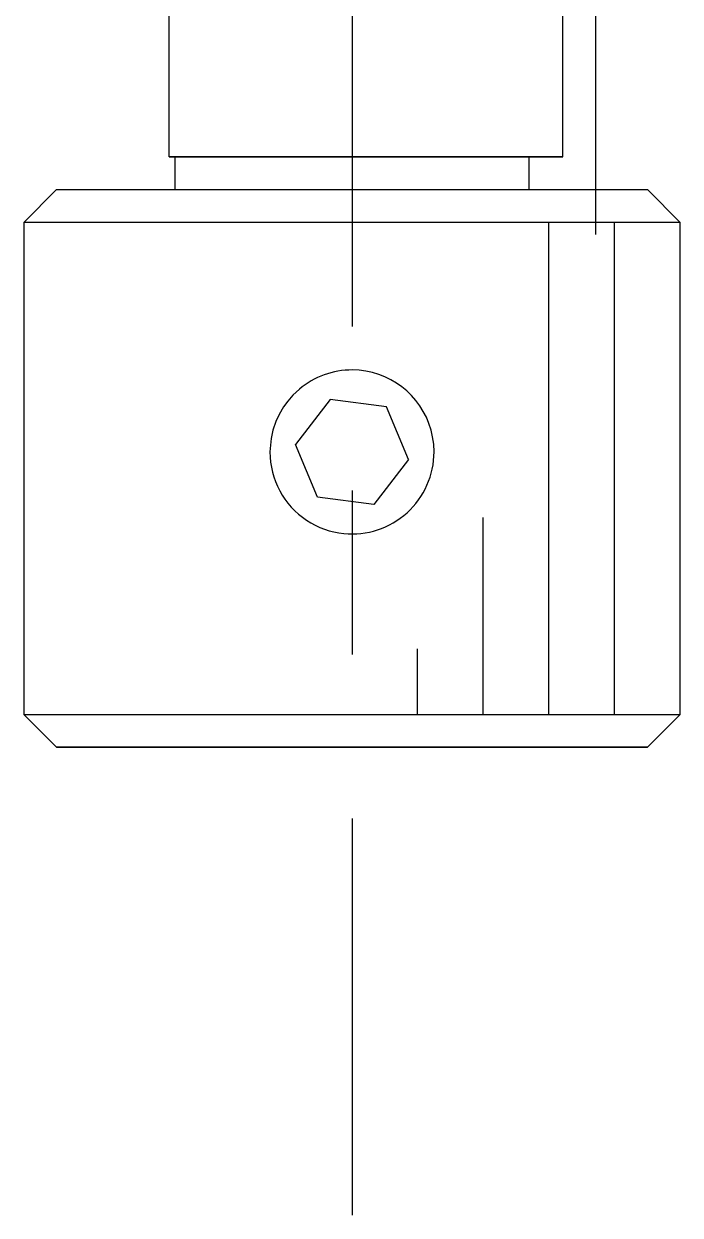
# Model space of a CAD drawing. Extents: x 166 to 392, y 15 to 196.
# Drawn here: x 185.99 to 195.99, y 89.47 to 107.63 of the extents above; entities that cross this region are included whole.
import ezdxf

# ---------------------------------------------------------------- set-up
doc = ezdxf.new("R2010")
doc.units = 0
doc.header["$LTSCALE"] = 10
doc.linetypes.add('CENTER', pattern=[2, 1.25, -0.25, 0.25, -0.25])
doc.layers.get('0').update_dxf_attribs({"linetype": 'CONTINUOUS'})
doc.layers.add('CENTER', color=1, linetype='CENTER')

msp = doc.modelspace()

# ---------------------------------------------------------------- linework, layer by layer
at = {"color": 7, "linetype": 'CONTINUOUS'}
for p, q in [((188.19967, 105.600829), (188.19967, 111.601825)), ((194.19967, 105.600829), (194.19967, 108.102139)), ((188.19967, 105.601825), (188.382318, 105.601875)), ((188.287538, 105.600804), (188.19967, 105.600829)), ((188.295861, 105.601327), (188.287538, 105.60128)), ((188.287538, 105.60128), (188.287538, 105.102077)), ((188.32078, 105.601374), (188.295861, 105.601327)), ((188.362139, 105.60142), (188.32078, 105.601374)), ((188.419685, 105.601465), (188.362139, 105.60142)), ((188.382318, 105.601875), (188.58178, 105.601922)), ((188.493063, 105.601509), (188.419685, 105.601465)), ((188.58182, 105.601552), (188.493063, 105.601509)), ((188.58178, 105.601922), (188.796867, 105.601965)), ((188.68541, 105.601593), (188.58182, 105.601552)), ((188.803192, 105.601632), (188.68541, 105.601593)), ((188.796867, 105.601965), (189.026295, 105.602004)), ((188.934442, 105.601669), (188.803192, 105.601632)), ((189.07835, 105.601703), (188.934442, 105.601669)), ((189.026295, 105.602004), (189.268695, 105.602039)), ((189.234028, 105.601735), (189.07835, 105.601703)), ((189.400518, 105.601764), (189.234028, 105.601735)), ((189.268695, 105.602039), (189.522619, 105.60207)), ((189.576792, 105.60179), (189.400518, 105.601764)), ((189.522619, 105.60207), (189.786553, 105.602096)), ((189.761764, 105.601813), (189.576792, 105.60179)), ((189.954293, 105.601833), (189.761764, 105.601813)), ((189.786553, 105.602096), (190.058921, 105.602118)), ((190.153192, 105.601849), (189.954293, 105.601833)), ((190.058921, 105.602118), (190.338097, 105.602135)), ((190.357236, 105.601862), (190.153192, 105.601849)), ((190.338097, 105.602135), (190.622415, 105.602148)), ((190.565165, 105.601871), (190.357236, 105.601862)), ((190.775699, 105.601876), (190.565165, 105.601871)), ((190.622415, 105.602148), (190.910179, 105.602155)), ((190.987538, 105.601878), (190.775699, 105.601876)), ((190.910179, 105.602155), (191.19967, 105.602158)), ((191.199378, 105.601876), (190.987538, 105.601878)), ((191.409911, 105.601871), (191.199378, 105.601876)), ((191.19967, 105.602158), (191.489162, 105.602155)), ((191.617841, 105.601862), (191.409911, 105.601871)), ((191.489162, 105.602155), (191.776925, 105.602148)), ((191.821884, 105.601849), (191.617841, 105.601862)), ((191.776925, 105.602148), (192.061244, 105.602135)), ((192.020783, 105.601833), (191.821884, 105.601849)), ((192.213312, 105.601813), (192.020783, 105.601833)), ((192.061244, 105.602135), (192.34042, 105.602118)), ((192.398284, 105.60179), (192.213312, 105.601813)), ((192.34042, 105.602118), (192.612787, 105.602096)), ((192.574558, 105.601764), (192.398284, 105.60179)), ((192.741048, 105.601735), (192.574558, 105.601764)), ((192.612787, 105.602096), (192.876721, 105.60207)), ((192.896726, 105.601703), (192.741048, 105.601735)), ((192.876721, 105.60207), (193.130645, 105.602039)), ((193.040634, 105.601669), (192.896726, 105.601703)), ((193.171884, 105.601632), (193.040634, 105.601669)), ((193.130645, 105.602039), (193.373045, 105.602004)), ((193.289667, 105.601593), (193.171884, 105.601632)), ((193.393256, 105.601552), (193.289667, 105.601593)), ((193.373045, 105.602004), (193.602473, 105.601965)), ((193.482013, 105.601509), (193.393256, 105.601552)), ((193.555391, 105.601465), (193.482013, 105.601509)), ((193.612937, 105.60142), (193.555391, 105.601465)), ((193.602473, 105.601965), (193.81756, 105.601922)), ((193.654297, 105.601374), (193.612937, 105.60142)), ((193.679215, 105.601327), (193.654297, 105.601374)), ((193.687538, 105.60128), (193.679215, 105.601327)), ((193.687538, 105.102077), (193.687538, 105.60128)), ((193.957645, 105.600765), (193.687538, 105.600706)), ((193.81756, 105.601922), (194.017023, 105.601875)), ((194.19967, 105.600829), (193.957645, 105.600765)), ((194.017023, 105.601875), (194.19967, 105.601825)), ((186.487538, 105.101281), (185.987538, 104.601281)), ((186.487538, 105.101281), (186.504744, 105.101367)), ((186.504744, 105.101367), (186.556057, 105.101454)), ((186.556057, 105.101454), (186.641087, 105.101538)), ((186.641087, 105.101538), (186.759186, 105.101621)), ((186.759186, 105.101621), (186.909457, 105.101702)), ((186.909457, 105.101702), (187.090756, 105.101779)), ((187.090756, 105.101779), (187.301703, 105.101852)), ((187.301703, 105.101852), (187.540694, 105.101921)), ((187.540694, 105.101921), (187.80591, 105.101985)), ((187.80591, 105.101985), (188.095333, 105.102044)), ((188.095333, 105.102044), (188.406762, 105.102097)), ((188.406762, 105.102097), (188.737826, 105.102143)), ((188.737826, 105.102143), (189.086007, 105.102183)), ((189.086007, 105.102183), (189.448656, 105.102217)), ((189.448656, 105.102217), (189.823013, 105.102243)), ((189.823013, 105.102243), (190.20623, 105.102262)), ((190.20623, 105.102262), (190.595392, 105.102273)), ((190.595392, 105.102273), (190.987538, 105.102277)), ((190.987538, 105.102277), (191.379684, 105.102273)), ((191.379684, 105.102273), (191.768846, 105.102262)), ((191.768846, 105.102262), (192.152063, 105.102243)), ((192.152063, 105.102243), (192.526421, 105.102217)), ((192.526421, 105.102217), (192.889069, 105.102183)), ((192.889069, 105.102183), (193.23725, 105.102143)), ((193.23725, 105.102143), (193.568315, 105.102097)), ((193.568315, 105.102097), (193.879743, 105.102044)), ((193.879743, 105.102044), (194.169166, 105.101985)), ((194.169166, 105.101985), (194.434382, 105.101921)), ((194.434382, 105.101921), (194.673373, 105.101852)), ((194.673373, 105.101852), (194.88432, 105.101779)), ((194.88432, 105.101779), (195.065619, 105.101702)), ((195.065619, 105.101702), (195.21589, 105.101621)), ((195.21589, 105.101621), (195.333989, 105.101538)), ((195.333989, 105.101538), (195.419019, 105.101454)), ((195.419019, 105.101454), (195.470332, 105.101367)), ((195.470332, 105.101367), (195.487538, 105.101281)), ((195.987538, 104.601281), (195.487538, 105.101281)), ((186.002951, 104.601367), (185.987538, 104.60128)), ((185.987538, 104.60128), (185.987538, 97.101281)), ((186.049096, 104.601454), (186.002951, 104.601367)), ((186.125688, 104.601539), (186.049096, 104.601454)), ((186.232256, 104.601622), (186.125688, 104.601539)), ((186.36814, 104.601704), (186.232256, 104.601622)), ((186.532505, 104.601783), (186.36814, 104.601704)), ((186.724337, 104.601859), (186.532505, 104.601783)), ((186.942453, 104.601931), (186.724337, 104.601859)), ((187.185508, 104.601999), (186.942453, 104.601931)), ((187.452004, 104.602063), (187.185508, 104.601999)), ((187.740298, 104.602122), (187.452004, 104.602063)), ((188.048612, 104.602176), (187.740298, 104.602122)), ((188.375045, 104.602224), (188.048612, 104.602176)), ((188.717586, 104.602267), (188.375045, 104.602224)), ((189.074121, 104.602303), (188.717586, 104.602267)), ((189.442453, 104.602333), (189.074121, 104.602303)), ((189.820311, 104.602357), (189.442453, 104.602333)), ((190.205366, 104.602374), (189.820311, 104.602357)), ((190.595243, 104.602384), (190.205366, 104.602374)), ((190.987538, 104.602387), (190.595243, 104.602384)), ((191.379834, 104.602384), (190.987538, 104.602387)), ((191.76971, 104.602374), (191.379834, 104.602384)), ((192.154765, 104.602357), (191.76971, 104.602374)), ((192.532623, 104.602333), (192.154765, 104.602357)), ((192.900955, 104.602303), (192.532623, 104.602333)), ((193.257491, 104.602267), (192.900955, 104.602303)), ((193.600031, 104.602224), (193.257491, 104.602267)), ((193.926464, 104.602176), (193.600031, 104.602224)), ((194.234778, 104.602122), (193.926464, 104.602176)), ((194.523072, 104.602063), (194.234778, 104.602122)), ((194.789568, 104.601999), (194.523072, 104.602063)), ((195.032623, 104.601931), (194.789568, 104.601999)), ((195.250739, 104.601859), (195.032623, 104.601931)), ((195.442571, 104.601783), (195.250739, 104.601859)), ((195.606936, 104.601704), (195.442571, 104.601783)), ((195.742821, 104.601622), (195.606936, 104.601704)), ((195.849388, 104.601539), (195.742821, 104.601622)), ((195.92598, 104.601454), (195.849388, 104.601539)), ((195.972125, 104.601367), (195.92598, 104.601454)), ((195.987538, 104.60128), (195.972125, 104.601367)), ((195.987538, 97.101281), (195.987538, 104.60128)), ((190.086368, 101.968617), (190.007594, 101.878387)), ((190.185184, 102.060877), (190.086368, 101.968617)), ((190.65604, 101.902083), (190.128963, 101.214805)), ((191.514559, 101.789104), (190.655878, 101.90192)), ((190.655912, 101.902181), (190.655912, 101.901916)), ((189.943334, 101.789483), (189.876492, 101.675139)), ((190.007594, 101.878387), (189.943334, 101.789483)), ((191.846113, 100.989261), (191.514465, 101.789331)), ((191.514559, 101.78937), (191.514559, 101.789104)), ((189.827911, 101.569006), (189.782507, 101.434613)), ((189.876492, 101.675139), (189.827911, 101.569006)), ((189.782507, 101.434613), (189.754313, 101.306449)), ((192.216372, 101.331397), (192.192131, 101.436203)), ((189.754313, 101.306449), (189.738586, 101.153437)), ((190.460517, 100.414962), (190.128892, 101.214978)), ((192.231997, 101.219881), (192.216372, 101.331397)), ((192.237538, 101.102352), (192.231997, 101.219881)), ((189.738586, 101.153437), (189.737538, 101.10235)), ((191.846184, 100.989355), (191.319164, 100.302151)), ((191.319164, 100.302151), (190.460517, 100.414962)), ((185.987538, 97.10128), (186.002869, 97.101367)), ((185.987538, 97.10128), (186.487538, 96.60128)), ((186.002869, 97.101367), (186.048941, 97.101454)), ((186.048941, 97.101454), (186.125469, 97.101539)), ((186.125469, 97.101539), (186.231982, 97.101622)), ((186.231982, 97.101622), (186.367823, 97.101704)), ((186.367823, 97.101704), (186.532154, 97.101783)), ((186.532154, 97.101783), (186.723961, 97.101859)), ((186.723961, 97.101859), (186.942063, 97.101931)), ((186.942063, 97.101931), (187.185113, 97.101999)), ((187.185113, 97.101999), (187.451613, 97.102063)), ((187.451613, 97.102063), (187.739919, 97.102122)), ((187.739919, 97.102122), (188.048254, 97.102176)), ((188.048254, 97.102176), (188.374715, 97.102224)), ((188.374715, 97.102224), (188.71729, 97.102267)), ((188.71729, 97.102267), (189.073865, 97.102303)), ((189.073865, 97.102303), (189.442243, 97.102333)), ((189.442243, 97.102333), (189.82015, 97.102357)), ((189.82015, 97.102357), (190.205256, 97.102374)), ((190.205256, 97.102374), (190.595187, 97.102384)), ((190.595187, 97.102384), (190.987538, 97.102388)), ((190.987538, 97.102388), (191.379889, 97.102384)), ((191.379889, 97.102384), (191.76982, 97.102374)), ((191.76982, 97.102374), (192.154926, 97.102357)), ((192.154926, 97.102357), (192.532834, 97.102333)), ((192.532834, 97.102333), (192.901211, 97.102303)), ((192.901211, 97.102303), (193.257787, 97.102267)), ((193.257787, 97.102267), (193.600361, 97.102224)), ((193.600361, 97.102224), (193.926823, 97.102176)), ((193.926823, 97.102176), (194.235157, 97.102122)), ((194.235157, 97.102122), (194.523463, 97.102063)), ((194.523463, 97.102063), (194.789963, 97.101999)), ((194.789963, 97.101999), (195.033013, 97.101931)), ((195.033013, 97.101931), (195.251115, 97.101859)), ((195.251115, 97.101859), (195.442922, 97.101783)), ((195.442922, 97.101783), (195.607253, 97.101704)), ((195.487538, 96.60128), (195.987538, 97.10128)), ((195.607253, 97.101704), (195.743094, 97.101622)), ((195.743094, 97.101622), (195.849607, 97.101539)), ((195.849607, 97.101539), (195.926136, 97.101454)), ((195.926136, 97.101454), (195.972207, 97.101367)), ((195.972207, 97.101367), (195.987538, 97.10128)), ((186.501336, 96.601359), (186.487538, 96.60128)), ((186.487538, 96.60128), (186.504744, 96.601193)), ((186.5428, 96.601436), (186.501336, 96.601359)), ((186.504744, 96.601193), (186.556057, 96.601107)), ((186.611676, 96.601513), (186.5428, 96.601436)), ((186.556057, 96.601107), (186.641087, 96.601022)), ((186.707538, 96.601588), (186.611676, 96.601513)), ((186.641087, 96.601022), (186.759186, 96.60094)), ((186.829794, 96.601662), (186.707538, 96.601588)), ((186.759186, 96.60094), (186.909457, 96.600859)), ((186.977692, 96.601733), (186.829794, 96.601662)), ((186.909457, 96.600859), (187.090756, 96.600782)), ((187.150319, 96.601801), (186.977692, 96.601733)), ((187.090756, 96.600782), (187.301703, 96.600709)), ((187.34661, 96.601866), (187.150319, 96.601801)), ((187.301703, 96.600709), (187.540694, 96.60064)), ((187.565355, 96.601928), (187.34661, 96.601866)), ((187.540694, 96.60064), (187.80591, 96.600576)), ((187.805205, 96.601985), (187.565355, 96.601928)), ((188.064681, 96.602038), (187.805205, 96.601985)), ((187.80591, 96.600576), (188.095333, 96.600517)), ((188.342182, 96.602087), (188.064681, 96.602038)), ((188.095333, 96.600517), (188.406762, 96.600464)), ((188.635997, 96.60213), (188.342182, 96.602087)), ((188.406762, 96.600464), (188.737826, 96.600418)), ((188.944315, 96.602168), (188.635997, 96.60213)), ((188.737826, 96.600418), (189.086007, 96.600377)), ((189.265233, 96.602201), (188.944315, 96.602168)), ((189.086007, 96.600377), (189.448656, 96.600344)), ((189.596772, 96.602228), (189.265233, 96.602201)), ((189.448656, 96.600344), (189.823013, 96.600318)), ((189.936889, 96.602249), (189.596772, 96.602228)), ((189.823013, 96.600318), (190.20623, 96.600299)), ((190.283485, 96.602265), (189.936889, 96.602249)), ((190.20623, 96.600299), (190.595392, 96.600288)), ((190.634422, 96.602274), (190.283485, 96.602265)), ((190.595392, 96.600288), (190.987538, 96.600284)), ((190.987538, 96.602277), (190.634422, 96.602274)), ((191.340654, 96.602274), (190.987538, 96.602277)), ((190.987538, 96.600284), (191.379684, 96.600288)), ((191.691592, 96.602265), (191.340654, 96.602274)), ((191.379684, 96.600288), (191.768846, 96.600299)), ((192.038188, 96.602249), (191.691592, 96.602265)), ((191.768846, 96.600299), (192.152063, 96.600318)), ((192.378304, 96.602228), (192.038188, 96.602249)), ((192.152063, 96.600318), (192.526421, 96.600344)), ((192.709844, 96.602201), (192.378304, 96.602228)), ((192.526421, 96.600344), (192.889069, 96.600377)), ((193.030762, 96.602168), (192.709844, 96.602201)), ((192.889069, 96.600377), (193.23725, 96.600418)), ((193.339079, 96.60213), (193.030762, 96.602168)), ((193.23725, 96.600418), (193.568315, 96.600464)), ((193.632894, 96.602087), (193.339079, 96.60213)), ((193.568315, 96.600464), (193.879743, 96.600517)), ((193.910395, 96.602038), (193.632894, 96.602087)), ((193.879743, 96.600517), (194.169166, 96.600576)), ((194.169871, 96.601985), (193.910395, 96.602038)), ((194.169166, 96.600576), (194.434382, 96.60064)), ((194.409721, 96.601928), (194.169871, 96.601985)), ((194.628466, 96.601866), (194.409721, 96.601928)), ((194.434382, 96.60064), (194.673373, 96.600709)), ((194.824757, 96.601801), (194.628466, 96.601866)), ((194.673373, 96.600709), (194.88432, 96.600782)), ((194.997384, 96.601733), (194.824757, 96.601801)), ((194.88432, 96.600782), (195.065619, 96.600859)), ((195.145282, 96.601662), (194.997384, 96.601733)), ((195.065619, 96.600859), (195.21589, 96.60094)), ((195.267539, 96.601588), (195.145282, 96.601662)), ((195.21589, 96.60094), (195.333989, 96.601022)), ((195.3634, 96.601513), (195.267539, 96.601588)), ((195.333989, 96.601022), (195.419019, 96.601107)), ((195.432276, 96.601436), (195.3634, 96.601513)), ((195.419019, 96.601107), (195.470332, 96.601193)), ((195.47374, 96.601359), (195.432276, 96.601436)), ((195.470332, 96.601193), (195.487538, 96.60128)), ((195.487538, 96.60128), (195.47374, 96.601359))]:
    msp.add_line(p, q, dxfattribs=at)
at = {"color": 3, "linetype": 'CONTINUOUS'}
for p, q in [((193.987538, 97.101281), (193.987538, 104.60128)), ((194.987538, 97.101281), (194.987538, 104.60128)), ((192.987538, 97.101281), (192.987538, 100.101281)), ((191.987538, 97.101281), (191.987538, 98.101281))]:
    msp.add_line(p, q, dxfattribs=at)
at = {"color": 7, "linetype": 'CONTINUOUS'}
for centre, radius, start, end in [((190.987573, 101.102324), 1.250061, 89.7652193, 129.9321287), ((190.98752, 101.102373), 1.250012, 15.4894829, 89.7628137), ((190.987528, 101.102373), 1.24999, 180.0010753, 236.4356449), ((190.987555, 101.102369), 1.249983, 264.2521526, 359.999232), ((190.987527, 101.1024), 1.250012, 236.4363573, 264.2535574)]:
    msp.add_arc(centre, radius, start, end, dxfattribs=at)
at = {"layer": 'CENTER', "color": 1, "linetype": 'CENTER'}
for p, q in [((190.987538, 115.513773), (190.987538, 89.467042)), ((194.69967, 113.596605), (194.69967, 104.417503))]:
    msp.add_line(p, q, dxfattribs=at)

doc.saveas('drawing.dxf')
